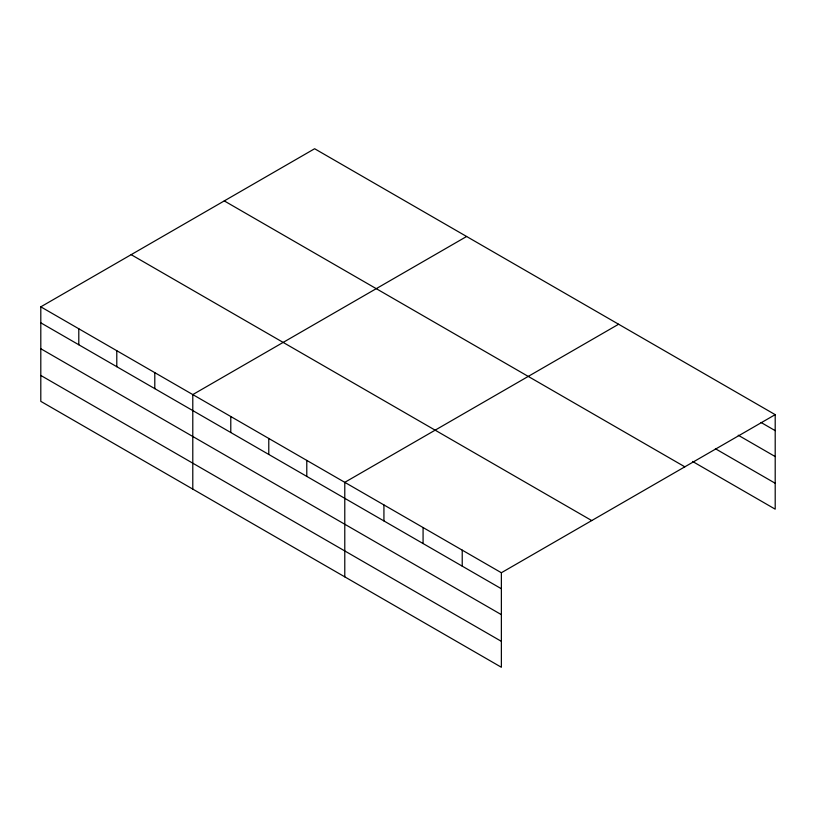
<?xml version="1.0" encoding="UTF-8"?>
<svg xmlns="http://www.w3.org/2000/svg" width="816" height="816" viewBox="0 0 816 816"><rect width="100%" height="100%" fill="white"/><g stroke="black" fill="none" stroke-linecap="round" stroke-linejoin="round"><path stroke-width="1.22" d="M692.549 461.448L775.2 509.164L775.2 414.65L314.629 148.736L40.8 306.836L40.8 401.35L501.371 667.264L501.371 572.74L40.8 306.836M466.619 236.487L192.79 394.587L192.79 489.1M618.61 324.238L344.78 482.338L344.78 576.851M501.371 572.74L775.2 414.65M761.063 422.484L775.2 430.644M738.225 435.214L775.2 456.562M715.387 448.729L775.2 483.256M224.267 200.909L684.838 466.823M131.162 254.663L591.733 520.567M40.8 322.83L501.371 588.744M40.8 348.738L501.371 614.652M40.8 375.442L501.371 641.345M462.223 550.137L462.223 566.141M423.076 527.534L423.076 543.538M383.928 504.931L383.928 520.934M306.785 460.397L306.785 476.391M268.78 438.457L268.78 454.461M230.785 416.517L230.785 432.521M154.795 372.647L154.795 388.64M116.79 350.707L116.79 366.71M78.795 328.766L78.795 344.77"/></g></svg>
